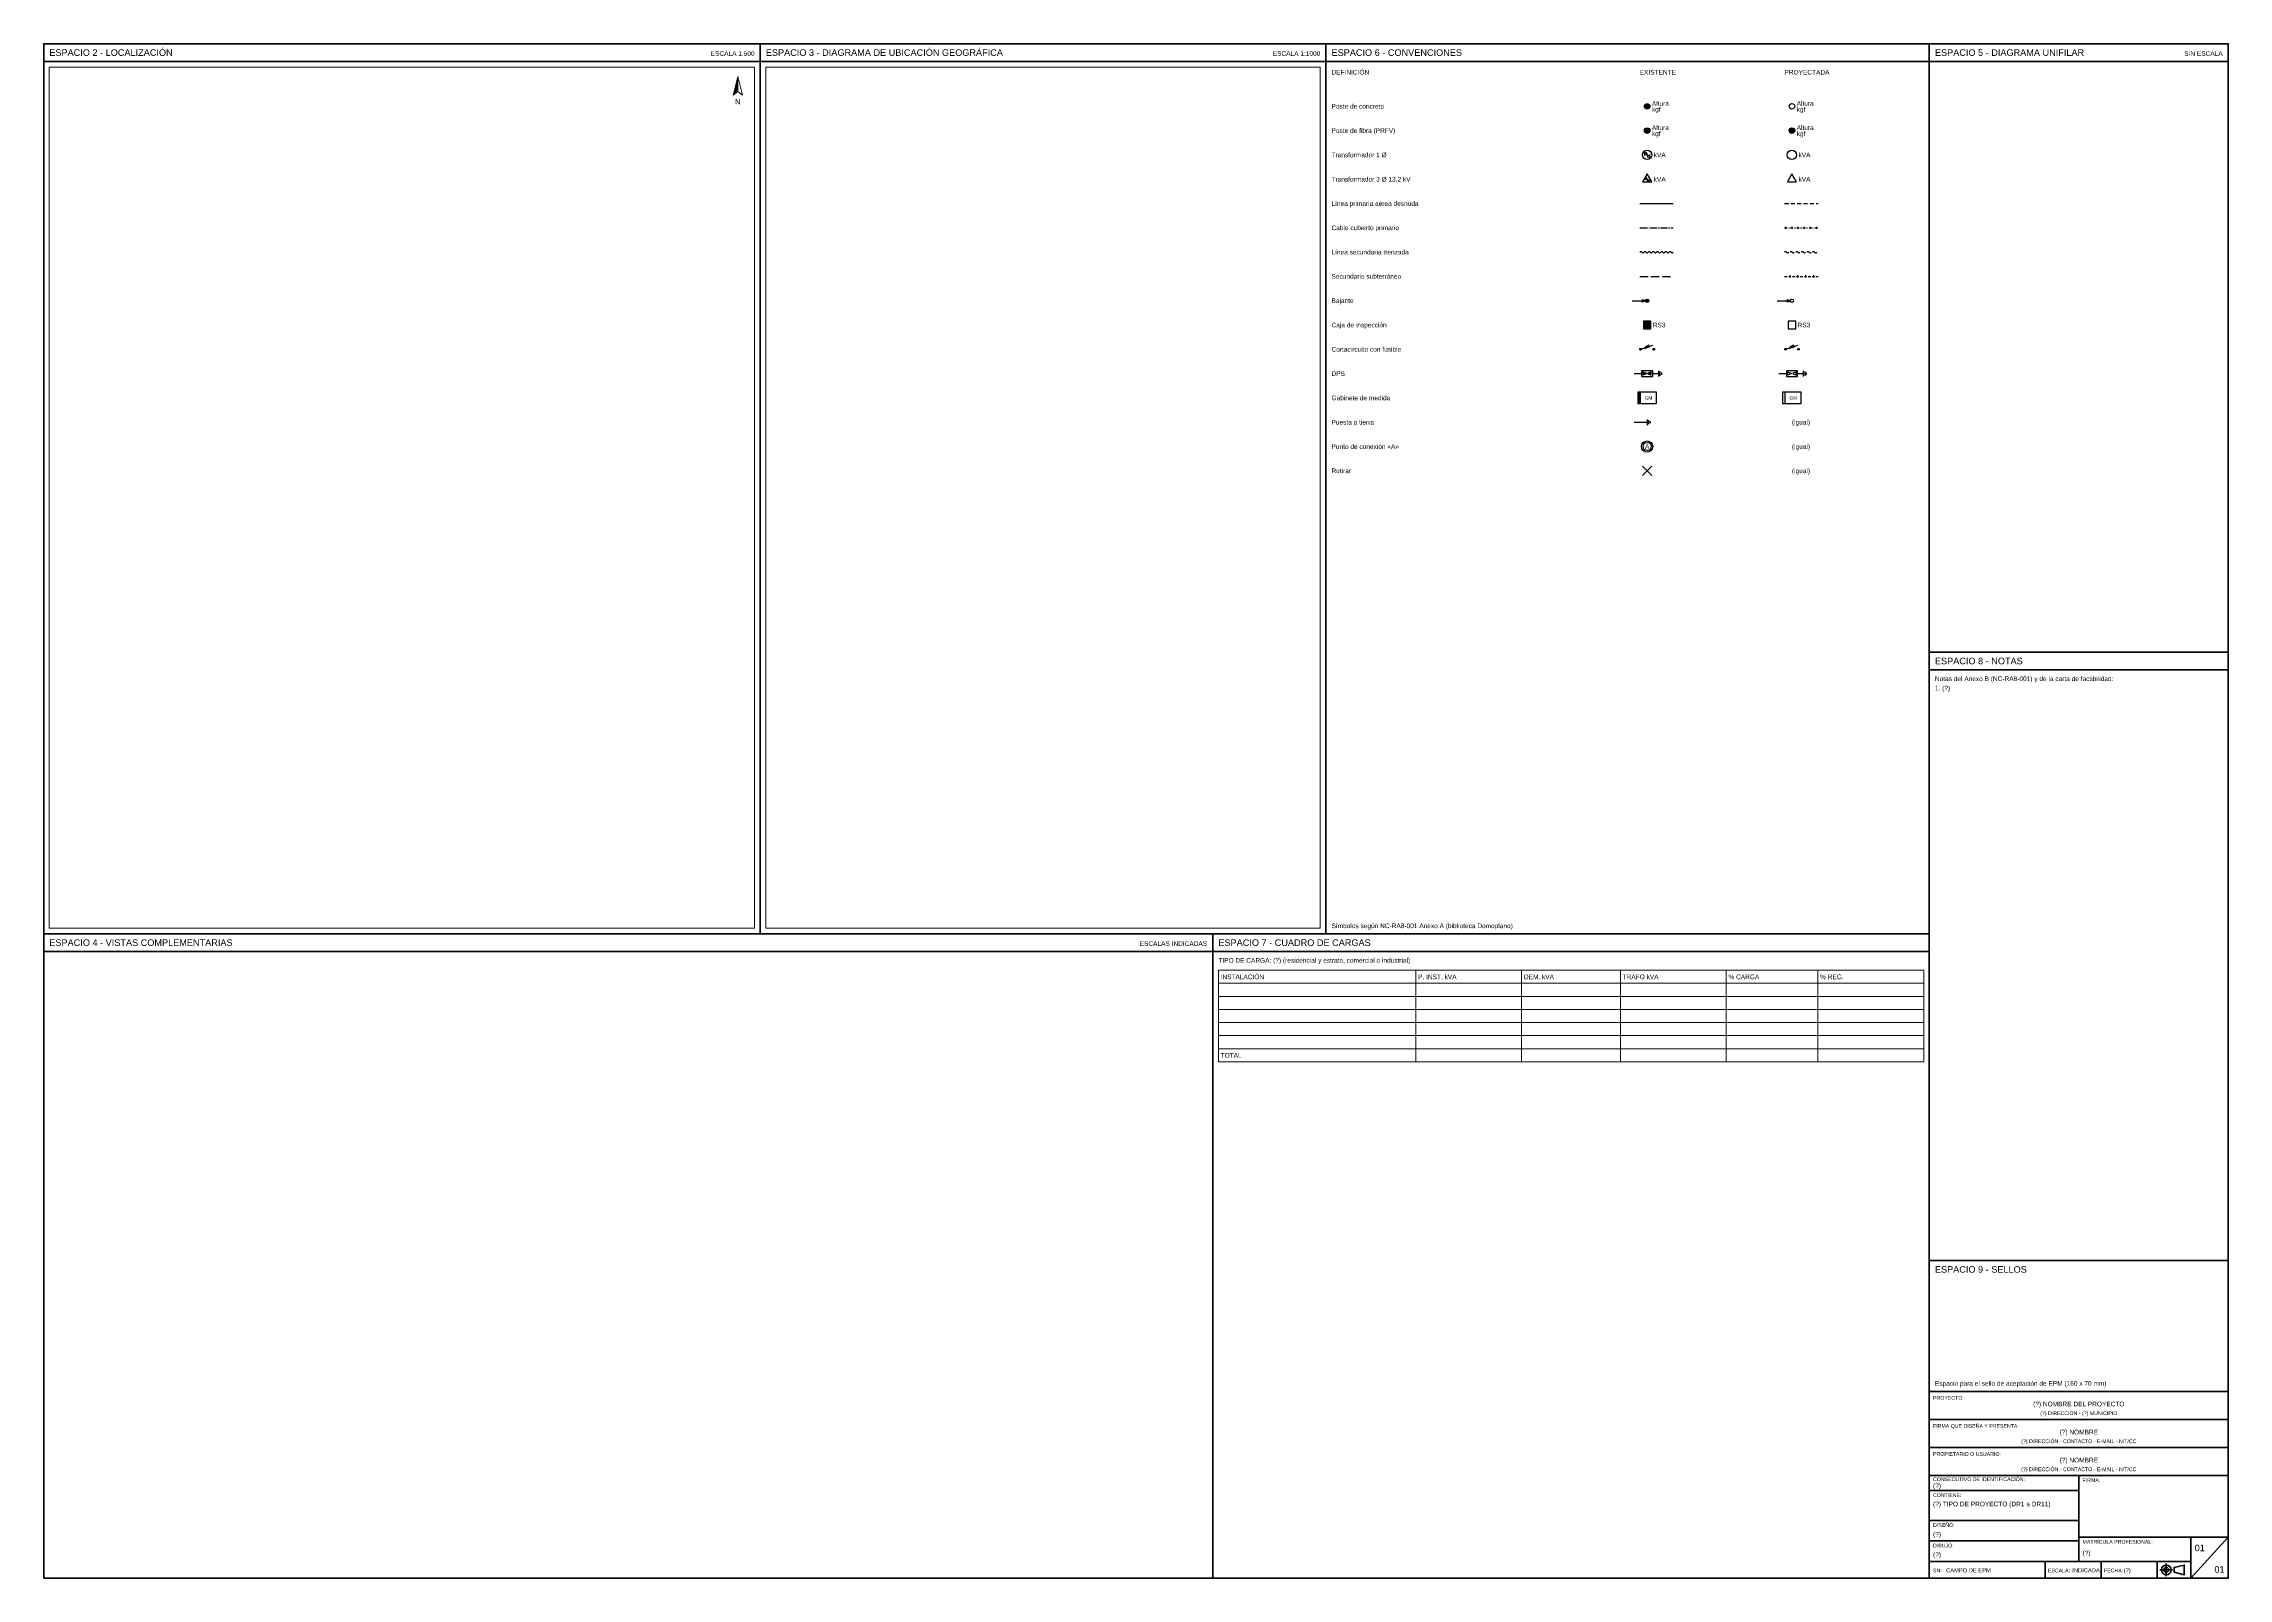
# Paper-space layout 'PLANO 01 DE 01' of a CAD drawing. Header units: millimetres. Extents: x 10 to 1179, y 10 to 831.
import ezdxf
from ezdxf.enums import TextEntityAlignment as Align

# ---------------------------------------------------------------- set-up
doc = ezdxf.new("R2010")
doc.units = ezdxf.units.MM
for name, color, linetype, lineweight in [('EPM-CONVENCIONES', 7, 'Continuous', 25), ('EPM-ESPACIOS', 7, 'Continuous', 35), ('EPM-MARCO', 7, 'Continuous', 50), ('EPM-ROTULO', 7, 'Continuous', 35), ('EPM-TABLAS', 7, 'Continuous', 18), ('EPM-TEXTO', 7, 'Continuous', 18)]:
    doc.layers.add(name, color=color, linetype=linetype, lineweight=lineweight)
doc.layers.add('VIEWPORTS', color=8, linetype='Continuous', plot=False)
doc.styles.get("Standard").update_dxf_attribs({"font": 'LiberationSans-Regular.ttf'})

# ---------------------------------------------------------------- blocks, each defined once
blk = doc.blocks.new('EPM_NORTE')
blk.add_hatch(color=0).paths.add_polyline_path([(0, 8), (-2.5, -2), (0, 0)])
at = {"color": 0}
for points in [[(0, 8), (-2.5, -2), (0, 0)], [(0, 8), (2.5, -2), (0, 0)]]:
    blk.add_lwpolyline(points, close=True, dxfattribs=at)
blk.add_text('N', height=3, dxfattribs=at).set_placement((0, -5.5), align=Align.MIDDLE_CENTER)
blk = doc.blocks.new('EPM_POSTE_CONCRETO_EX')
blk.add_hatch(color=0).paths.add_polyline_path([(-1.5, 0, 1), (1.5, 0, 1)])
at = {"color": 0}
blk.add_circle((0, 0), 1.5, dxfattribs=at)
for tag, p in [('ALTURA', (2.5, 0.3)), ('CARGA', (2.5, -2.9))]:
    blk.add_attdef(tag, p, '', height=2.5, dxfattribs=at)
blk = doc.blocks.new('EPM_POSTE_CONCRETO_PR')
at = {"color": 0}
blk.add_circle((0, 0), 1.5, dxfattribs=at)
for tag, p in [('ALTURA', (2.5, 0.3)), ('CARGA', (2.5, -2.9))]:
    blk.add_attdef(tag, p, '', height=2.5, dxfattribs=at)
blk = doc.blocks.new('EPM_POSTE_FIBRA_EX')
blk.add_hatch(color=0).paths.add_polyline_path([(-0.75, 0, 1), (0.75, 0, 1)])
at = {"color": 0}
for p, q in [((-1.4, -0.4), (-0.725, 0.275)), ((-0.275, 0.725), (0.4, 1.4)), ((-0.225, -1.425), (1.425, 0.225)), ((0.3, 0.75), (0.75, 1.2)), ((0.65, 0.55), (1.1, 1)), ((0.775, 0.125), (1.3, 0.65)), ((-1.2, -0.75), (-0.75, -0.3)), ((-1, -1.1), (-0.55, -0.65)), ((-0.65, -1.3), (-0.125, -0.775))]:
    blk.add_line(p, q, dxfattribs=at)
for radius in [1.5, 0.75]:
    blk.add_circle((0, 0), radius, dxfattribs=at)
for tag, p in [('ALTURA', (2.5, 0.3)), ('CARGA', (2.5, -2.9))]:
    blk.add_attdef(tag, p, '', height=2.5, dxfattribs=at)
blk = doc.blocks.new('EPM_POSTE_FIBRA_PR')
at = {"color": 0}
for p, q in [((-1.4, -0.4), (-0.725, 0.275)), ((-0.275, 0.725), (0.4, 1.4)), ((-0.225, -1.425), (1.425, 0.225)), ((0.3, 0.75), (0.75, 1.2)), ((0.65, 0.55), (1.1, 1)), ((0.775, 0.125), (1.3, 0.65)), ((-1.2, -0.75), (-0.75, -0.3)), ((-1, -1.1), (-0.55, -0.65)), ((-0.65, -1.3), (-0.125, -0.775))]:
    blk.add_line(p, q, dxfattribs=at)
for radius in [1.5, 0.75, 0.33]:
    blk.add_circle((0, 0), radius, dxfattribs=at)
for tag, p in [('ALTURA', (2.5, 0.3)), ('CARGA', (2.5, -2.9))]:
    blk.add_attdef(tag, p, '', height=2.5, dxfattribs=at)
blk = doc.blocks.new('EPM_TRAFO_1F_EX')
at = {"color": 0}
blk.add_circle((0, 0), 2.5, dxfattribs=at)
for centre, start, end in [((-0.8, 0.45), 0, 180), ((-0.8, -0.45), 0, 180), ((0.8, 0.45), 180, 360), ((0.8, -0.45), 180, 360)]:
    blk.add_arc(centre, 0.8, start, end, dxfattribs=at)
blk.add_attdef('KVA', (3.5, -1.25), '', height=2.5, dxfattribs=at)
blk = doc.blocks.new('EPM_TRAFO_1F_PR')
at = {"color": 0}
blk.add_circle((0, 0), 2.5, dxfattribs=at)
blk.add_attdef('KVA', (3.5, -1.25), '', height=2.5, dxfattribs=at)
blk = doc.blocks.new('EPM_TRAFO_3F_EX')
at = {"color": 0}
blk.add_lwpolyline([(0, 2.8), (-2.4248, -1.4), (2.4248, -1.4)], close=True, dxfattribs=at)
for centre, start, end in [((-0.6, 0.05), 0, 180), ((-0.6, -0.55), 0, 180), ((0.6, 0.05), 180, 360), ((0.6, -0.55), 180, 360)]:
    blk.add_arc(centre, 0.6, start, end, dxfattribs=at)
blk.add_attdef('KVA', (3.5, -1.25), '', height=2.5, dxfattribs=at)
blk = doc.blocks.new('EPM_TRAFO_3F_PR')
at = {"color": 0}
blk.add_lwpolyline([(0, 2.8), (-2.4248, -1.4), (2.4248, -1.4)], close=True, dxfattribs=at)
blk.add_attdef('KVA', (3.5, -1.25), '', height=2.5, dxfattribs=at)
blk = doc.blocks.new('EPM_RED_MT_DESNUDA_EX')
at = {"color": 0}
blk.add_lwpolyline([(0, 0), (24, 0)], dxfattribs=at)
blk = doc.blocks.new('EPM_RED_MT_DESNUDA_PR')
at = {"color": 0}
for p, q in [((0, 0), (3, 0)), ((4.5, 0), (7.5, 0)), ((9, 0), (12, 0)), ((13.5, 0), (16.5, 0)), ((18, 0), (21, 0)), ((22.5, 0), (24, 0))]:
    blk.add_line(p, q, dxfattribs=at)
blk = doc.blocks.new('EPM_RED_MT_CUBIERTO_EX')
at = {"color": 0}
for p, q in [((0, 0), (5, 0)), ((5.68, 0), (5.92, 0)), ((6.48, 0), (6.72, 0)), ((7.4, 0), (12.4, 0)), ((13.08, 0), (13.32, 0)), ((13.88, 0), (14.12, 0)), ((14.8, 0), (19.8, 0)), ((20.48, 0), (20.72, 0)), ((21.28, 0), (21.52, 0)), ((22.2, 0), (24, 0))]:
    blk.add_line(p, q, dxfattribs=at)
blk = doc.blocks.new('EPM_RED_MT_CUBIERTO_PR')
at = {"color": 0}
for p, q in [((0, 0), (1.6, 0)), ((0.8, 0.8), (0.8, -0.8)), ((2.48, 0), (2.72, 0)), ((3.28, 0), (3.52, 0)), ((4.4, 0), (6, 0)), ((5.2, 0.8), (5.2, -0.8)), ((6.88, 0), (7.12, 0)), ((7.68, 0), (7.92, 0)), ((8.8, 0), (10.4, 0)), ((9.6, 0.8), (9.6, -0.8)), ((11.28, 0), (11.52, 0)), ((12.08, 0), (12.32, 0)), ((13.2, 0), (14.8, 0)), ((14, 0.8), (14, -0.8)), ((15.68, 0), (15.92, 0)), ((16.48, 0), (16.72, 0)), ((17.6, 0), (19.2, 0)), ((18.4, 0.8), (18.4, -0.8)), ((20.08, 0), (20.32, 0)), ((20.88, 0), (21.12, 0)), ((22, 0), (23.6, 0)), ((22.8, 0.8), (22.8, -0.8))]:
    blk.add_line(p, q, dxfattribs=at)
blk = doc.blocks.new('EPM_RED_BT_TRENZADA_EX')
at = {"color": 0}
for points in [[(0, 0), (0.25, 0.275), (0.5, 0.476314), (0.75, 0.55), (1, 0.476314), (1.25, 0.275), (1.5, 0), (1.75, -0.275), (2, -0.476314), (2.25, -0.55), (2.5, -0.476314), (2.75, -0.275), (3, 0)], [(3, 0), (3.25, 0.275), (3.5, 0.476314), (3.75, 0.55), (4, 0.476314), (4.25, 0.275), (4.5, 0), (4.75, -0.275), (5, -0.476314), (5.25, -0.55), (5.5, -0.476314), (5.75, -0.275), (6, 0)], [(6, 0), (6.25, 0.275), (6.5, 0.476314), (6.75, 0.55), (7, 0.476314), (7.25, 0.275), (7.5, 0), (7.75, -0.275), (8, -0.476314), (8.25, -0.55), (8.5, -0.476314), (8.75, -0.275), (9, 0)], [(9, 0), (9.25, 0.275), (9.5, 0.476314), (9.75, 0.55), (10, 0.476314), (10.25, 0.275), (10.5, 0), (10.75, -0.275), (11, -0.476314), (11.25, -0.55), (11.5, -0.476314), (11.75, -0.275), (12, 0)], [(12, 0), (12.25, 0.275), (12.5, 0.476314), (12.75, 0.55), (13, 0.476314), (13.25, 0.275), (13.5, 0), (13.75, -0.275), (14, -0.476314), (14.25, -0.55), (14.5, -0.476314), (14.75, -0.275), (15, 0)], [(15, 0), (15.25, 0.275), (15.5, 0.476314), (15.75, 0.55), (16, 0.476314), (16.25, 0.275), (16.5, 0), (16.75, -0.275), (17, -0.476314), (17.25, -0.55), (17.5, -0.476314), (17.75, -0.275), (18, 0)], [(18, 0), (18.25, 0.275), (18.5, 0.476314), (18.75, 0.55), (19, 0.476314), (19.25, 0.275), (19.5, 0), (19.75, -0.275), (20, -0.476314), (20.25, -0.55), (20.5, -0.476314), (20.75, -0.275), (21, 0)], [(21, 0), (21.25, 0.275), (21.5, 0.476314), (21.75, 0.55), (22, 0.476314), (22.25, 0.275), (22.5, 0), (22.75, -0.275), (23, -0.476314), (23.25, -0.55), (23.5, -0.476314), (23.75, -0.275), (24, 0)]]:
    blk.add_lwpolyline(points, dxfattribs=at)
blk = doc.blocks.new('EPM_RED_BT_TRENZADA_PR')
at = {"color": 0}
for points in [[(0, 0), (0.25, 0.275), (0.5, 0.476314), (0.75, 0.55), (1, 0.476314), (1.25, 0.275), (1.5, 0), (1.75, -0.275), (2, -0.476314), (2.25, -0.55), (2.5, -0.476314), (2.75, -0.275), (3, 0)], [(4, 0), (4.25, 0.275), (4.5, 0.476314), (4.75, 0.55), (5, 0.476314), (5.25, 0.275), (5.5, 0), (5.75, -0.275), (6, -0.476314), (6.25, -0.55), (6.5, -0.476314), (6.75, -0.275), (7, 0)], [(8, 0), (8.25, 0.275), (8.5, 0.476314), (8.75, 0.55), (9, 0.476314), (9.25, 0.275), (9.5, 0), (9.75, -0.275), (10, -0.476314), (10.25, -0.55), (10.5, -0.476314), (10.75, -0.275), (11, 0)], [(12, 0), (12.25, 0.275), (12.5, 0.476314), (12.75, 0.55), (13, 0.476314), (13.25, 0.275), (13.5, 0), (13.75, -0.275), (14, -0.476314), (14.25, -0.55), (14.5, -0.476314), (14.75, -0.275), (15, 0)], [(16, 0), (16.25, 0.275), (16.5, 0.476314), (16.75, 0.55), (17, 0.476314), (17.25, 0.275), (17.5, 0), (17.75, -0.275), (18, -0.476314), (18.25, -0.55), (18.5, -0.476314), (18.75, -0.275), (19, 0)], [(20, 0), (20.25, 0.275), (20.5, 0.476314), (20.75, 0.55), (21, 0.476314), (21.25, 0.275), (21.5, 0), (21.75, -0.275), (22, -0.476314), (22.25, -0.55), (22.5, -0.476314), (22.75, -0.275), (23, 0)]]:
    blk.add_lwpolyline(points, dxfattribs=at)
blk = doc.blocks.new('EPM_RED_BT_SUBTERRANEO_EX')
at = {"color": 0}
for p, q in [((0, 0), (6, 0)), ((8, 0), (14, 0)), ((16, 0), (22, 0))]:
    blk.add_line(p, q, dxfattribs=at)
blk = doc.blocks.new('EPM_RED_BT_SUBTERRANEO_PR')
at = {"color": 0}
for p, q in [((0, 0), (2, 0)), ((3, 0), (4.6, 0)), ((3.8, 0.8), (3.8, -0.8)), ((5.6, 0), (7.6, 0)), ((8.6, 0), (10.2, 0)), ((9.4, 0.8), (9.4, -0.8)), ((11.2, 0), (13.2, 0)), ((14.2, 0), (15.8, 0)), ((15, 0.8), (15, -0.8)), ((16.8, 0), (18.8, 0)), ((19.8, 0), (21.4, 0)), ((20.6, 0.8), (20.6, -0.8)), ((22.4, 0), (24, 0))]:
    blk.add_line(p, q, dxfattribs=at)
blk = doc.blocks.new('EPM_BAJANTE_EX')
for points in [[(-2.4, 0.7), (-0.9, 0), (-2.4, -0.7)], [(-0.9, 0, 1), (0.9, 0, 1)]]:
    blk.add_hatch(color=0).paths.add_polyline_path(points)
at = {"color": 0}
blk.add_line((-8, 0), (-2.4, 0), dxfattribs=at)
blk.add_lwpolyline([(-2.4, 0.7), (-0.9, 0), (-2.4, -0.7)], close=True, dxfattribs=at)
blk.add_circle((0, 0), 0.9, dxfattribs=at)
blk = doc.blocks.new('EPM_BAJANTE_PR')
at = {"color": 0}
blk.add_line((-8, 0), (-2.4, 0), dxfattribs=at)
blk.add_lwpolyline([(-2.4, 0.7), (-0.9, 0), (-2.4, -0.7)], close=True, dxfattribs=at)
blk.add_circle((0, 0), 0.9, dxfattribs=at)
blk = doc.blocks.new('EPM_CAJA_DISTRIBUCION_EX')
blk.add_hatch(color=0).paths.add_polyline_path([(-2, -2), (2, -2), (2, 2), (-2, 2)])
at = {"color": 0}
blk.add_lwpolyline([(-2, -2), (2, -2), (2, 2), (-2, 2)], close=True, dxfattribs=at)
blk.add_attdef('TIPO', (3, -1.25), '', height=2.5, dxfattribs=at)
blk = doc.blocks.new('EPM_CAJA_DISTRIBUCION_PR')
at = {"color": 0}
blk.add_lwpolyline([(-2, -2), (2, -2), (2, 2), (-2, 2)], close=True, dxfattribs=at)
blk.add_attdef('TIPO', (3, -1.25), '', height=2.5, dxfattribs=at)
blk = doc.blocks.new('EPM_CORTACIRCUITO_EX')
for points in [[(-4, 0, 1), (-3, 0, 1)], [(3, 0, 1), (4, 0, 1)]]:
    blk.add_hatch(color=0).paths.add_polyline_path(points)
at = {"color": 0}
for p, q in [((-3, 0.2), (3.1, 2.2)), ((-0.9, 0.2), (0.9, 2.2))]:
    blk.add_line(p, q, dxfattribs=at)
blk.add_lwpolyline([(-1.2, 0.6), (1.2, 1.4), (0.9, 2.2), (-0.9, 1.4)], close=True, dxfattribs=at)
for centre in [(-3.5, 0), (3.5, 0)]:
    blk.add_circle(centre, 0.5, dxfattribs=at)
blk = doc.blocks.new('EPM_CORTACIRCUITO_PR')
at = {"color": 0}
blk.add_line((-3, 0.2), (3.1, 2.2), dxfattribs=at)
blk.add_lwpolyline([(-1.2, 0.6), (1.2, 1.4), (0.9, 2.2), (-0.9, 1.4)], close=True, dxfattribs=at)
for centre in [(-3.5, 0), (3.5, 0)]:
    blk.add_circle(centre, 0.5, dxfattribs=at)
blk = doc.blocks.new('EPM_DPS_EX')
for points in [[(-2.2, 0.9), (-0.25, 0), (-2.2, -0.9)], [(2.2, 0.9), (0.25, 0), (2.2, -0.9)]]:
    blk.add_hatch(color=0).paths.add_polyline_path(points)
at = {"color": 0}
for p, q in [((-7, 0), (-3, 0)), ((3, 0), (6, 0)), ((6, 1.5), (6, -1.5)), ((6.8, 1.1), (6.8, -1.1)), ((7.6, 0.6), (7.6, -0.6))]:
    blk.add_line(p, q, dxfattribs=at)
for points in [[(-3, -1.5), (3, -1.5), (3, 1.5), (-3, 1.5)], [(-2.2, 0.9), (-0.25, 0), (-2.2, -0.9)], [(2.2, 0.9), (0.25, 0), (2.2, -0.9)]]:
    blk.add_lwpolyline(points, close=True, dxfattribs=at)
blk = doc.blocks.new('EPM_DPS_PR')
at = {"color": 0}
for p, q in [((-7, 0), (-3, 0)), ((3, 0), (6, 0)), ((6, 1.5), (6, -1.5)), ((6.8, 1.1), (6.8, -1.1)), ((7.6, 0.6), (7.6, -0.6))]:
    blk.add_line(p, q, dxfattribs=at)
for points in [[(-3, -1.5), (3, -1.5), (3, 1.5), (-3, 1.5)], [(-2.2, 0.9), (-0.25, 0), (-2.2, -0.9)], [(2.2, 0.9), (0.25, 0), (2.2, -0.9)]]:
    blk.add_lwpolyline(points, close=True, dxfattribs=at)
blk = doc.blocks.new('EPM_GABINETE_MEDIDA_EX')
blk.add_hatch(color=0).paths.add_polyline_path([(-5, -3), (-3.6, -3), (-3.6, 3), (-5, 3)])
at = {"color": 0}
for points in [[(-5, -3), (5, -3), (5, 3), (-5, 3)], [(-5, -3), (-3.6, -3), (-3.6, 3), (-5, 3)]]:
    blk.add_lwpolyline(points, close=True, dxfattribs=at)
blk.add_text('GM', height=1.8, dxfattribs=at).set_placement((0.7, 0), align=Align.MIDDLE_CENTER)
blk = doc.blocks.new('EPM_GABINETE_MEDIDA_PR')
at = {"color": 0}
blk.add_line((-3.6, -3), (-3.6, 3), dxfattribs=at)
blk.add_lwpolyline([(-5, -3), (5, -3), (5, 3), (-5, 3)], close=True, dxfattribs=at)
blk.add_text('GM', height=1.8, dxfattribs=at).set_placement((0.7, 0), align=Align.MIDDLE_CENTER)
blk = doc.blocks.new('EPM_PUESTA_TIERRA')
at = {"color": 0}
for p, q in [((-7, 0), (0, 0)), ((0, 1.5), (0, -1.5)), ((0.8, 1.1), (0.8, -1.1)), ((1.6, 0.6), (1.6, -0.6))]:
    blk.add_line(p, q, dxfattribs=at)
blk = doc.blocks.new('EPM_PUNTO_A')
at = {"color": 0}
for radius in [3, 2.2]:
    blk.add_circle((0, 0), radius, dxfattribs=at)
blk.add_text('A', height=2.5, dxfattribs=at).set_placement((0, 0), align=Align.MIDDLE_CENTER)
blk = doc.blocks.new('EPM_RETIRAR')
at = {"color": 0}
for p, q in [((-2.5, -2.5), (2.5, 2.5)), ((-2.5, 2.5), (2.5, -2.5))]:
    blk.add_line(p, q, dxfattribs=at)

psp = doc.layouts.new('PLANO 01 DE 01')

# ---------------------------------------------------------------- linework, layer by layer
at = {"layer": 'EPM-ESPACIOS'}
for p, q in [((10, 821.5), (393.42, 821.5)), ((393.42, 821.5), (696.12, 821.5)), ((696.12, 821.5), (1019, 821.5)), ((1019, 821.5), (1179, 821.5)), ((1019, 496), (1179, 496)), ((10, 345.32), (635.58, 345.32)), ((635.58, 345.32), (1019, 345.32))]:
    psp.add_line(p, q, dxfattribs=at)
for points in [[(10, 354.82), (393.42, 354.82), (393.42, 831), (10, 831)], [(393.42, 354.82), (696.12, 354.82), (696.12, 831), (393.42, 831)], [(696.12, 354.82), (1019, 354.82), (1019, 831), (696.12, 831)], [(1019, 505.5), (1179, 505.5), (1179, 831), (1019, 831)], [(1019, 180), (1179, 180), (1179, 505.5), (1019, 505.5)], [(10, 10), (635.58, 10), (635.58, 354.82), (10, 354.82)], [(635.58, 10), (1019, 10), (1019, 354.82), (635.58, 354.82)], [(1019, 110), (1179, 110), (1179, 180), (1019, 180)]]:
    psp.add_lwpolyline(points, close=True, dxfattribs=at)
at = {"layer": 'EPM-MARCO'}
psp.add_lwpolyline([(10, 10), (1179, 10), (1179, 831), (10, 831)], close=True, dxfattribs=at)
at = {"layer": 'EPM-ROTULO'}
for p, q in [((1159, 10), (1179, 32)), ((1142.4, 14.5), (1149.2, 14.5)), ((1145.8, 11.1), (1145.8, 17.9))]:
    psp.add_line(p, q, dxfattribs=at)
for points in [[(1019, 10), (1179, 10), (1179, 110), (1019, 110)], [(1019, 95), (1179, 95), (1179, 110), (1019, 110)], [(1019, 80), (1179, 80), (1179, 95), (1019, 95)], [(1019, 65), (1179, 65), (1179, 80), (1019, 80)], [(1019, 57), (1099, 57), (1099, 65), (1019, 65)], [(1099, 32), (1179, 32), (1179, 65), (1099, 65)], [(1019, 41), (1099, 41), (1099, 57), (1019, 57)], [(1019, 30), (1099, 30), (1099, 41), (1019, 41)], [(1019, 19), (1099, 19), (1099, 30), (1019, 30)], [(1099, 19), (1159, 19), (1159, 32), (1099, 32)], [(1159, 10), (1179, 10), (1179, 32), (1159, 32)], [(1019, 10), (1081, 10), (1081, 19), (1019, 19)], [(1081, 10), (1111, 10), (1111, 19), (1081, 19)], [(1111, 10), (1141, 10), (1141, 19), (1111, 19)], [(1141, 10), (1159, 10), (1159, 19), (1141, 19)], [(1150, 13.2), (1155.4, 11.9), (1155.4, 17.1), (1150, 15.8)]]:
    psp.add_lwpolyline(points, close=True, dxfattribs=at)
for radius in [2.6, 1.3]:
    psp.add_circle((1145.8, 14.5), radius, dxfattribs=at)
at = {"layer": 'EPM-TABLAS'}
for p, q in [((638.58, 328.32), (1016, 328.32)), ((744.2576, 335.32), (744.2576, 286.32)), ((800.8706, 335.32), (800.8706, 286.32)), ((853.7094, 335.32), (853.7094, 286.32)), ((910.3224, 335.32), (910.3224, 286.32)), ((959.387, 335.32), (959.387, 286.32)), ((638.58, 321.32), (1016, 321.32)), ((638.58, 314.32), (1016, 314.32)), ((638.58, 307.32), (1016, 307.32)), ((638.58, 300.32), (1016, 300.32)), ((638.58, 293.32), (1016, 293.32))]:
    psp.add_line(p, q, dxfattribs=at)
psp.add_lwpolyline([(638.58, 286.32), (1016, 286.32), (1016, 335.32), (638.58, 335.32)], close=True, dxfattribs=at)

# ---------------------------------------------------------------- block references
at = {"layer": 'EPM-CONVENCIONES'}
for name, p, values in [('EPM_POSTE_CONCRETO_EX', (868.0176, 797.5), {'ALTURA': 'Altura', 'CARGA': 'kgf'}), ('EPM_POSTE_CONCRETO_PR', (945.5088, 797.5), {'ALTURA': 'Altura', 'CARGA': 'kgf'}), ('EPM_POSTE_FIBRA_EX', (868.0176, 784.5), {'ALTURA': 'Altura', 'CARGA': 'kgf'}), ('EPM_POSTE_FIBRA_PR', (945.5088, 784.5), {'ALTURA': 'Altura', 'CARGA': 'kgf'}), ('EPM_TRAFO_1F_EX', (868.0176, 771.5), {'KVA': 'kVA'}), ('EPM_TRAFO_1F_PR', (945.5088, 771.5), {'KVA': 'kVA'}), ('EPM_TRAFO_3F_EX', (868.0176, 758.5), {'KVA': 'kVA'}), ('EPM_TRAFO_3F_PR', (945.5088, 758.5), {'KVA': 'kVA'}), ('EPM_CAJA_DISTRIBUCION_EX', (868.0176, 680.5), {'TIPO': 'RS3'}), ('EPM_CAJA_DISTRIBUCION_PR', (945.5088, 680.5), {'TIPO': 'RS3'})]:
    psp.add_blockref(name, p, dxfattribs=at).add_auto_attribs(values)
at = {"layer": 'EPM-CONVENCIONES', "xscale": 0.75, "yscale": 0.75}
for name, p in [('EPM_RED_MT_DESNUDA_EX', (864.0176, 745.5)), ('EPM_RED_MT_DESNUDA_PR', (941.5088, 745.5)), ('EPM_RED_MT_CUBIERTO_EX', (864.0176, 732.5)), ('EPM_RED_MT_CUBIERTO_PR', (941.5088, 732.5)), ('EPM_RED_BT_TRENZADA_EX', (864.0176, 719.5)), ('EPM_RED_BT_TRENZADA_PR', (941.5088, 719.5)), ('EPM_RED_BT_SUBTERRANEO_EX', (864.0176, 706.5)), ('EPM_RED_BT_SUBTERRANEO_PR', (941.5088, 706.5))]:
    psp.add_blockref(name, p, dxfattribs=at)
at = {"layer": 'EPM-CONVENCIONES'}
for name, p in [('EPM_BAJANTE_EX', (868.0176, 693.5)), ('EPM_BAJANTE_PR', (945.5088, 693.5)), ('EPM_CORTACIRCUITO_EX', (868.0176, 667.5)), ('EPM_CORTACIRCUITO_PR', (945.5088, 667.5)), ('EPM_DPS_EX', (868.0176, 654.5)), ('EPM_DPS_PR', (945.5088, 654.5)), ('EPM_GABINETE_MEDIDA_EX', (868.0176, 641.5)), ('EPM_GABINETE_MEDIDA_PR', (945.5088, 641.5)), ('EPM_PUESTA_TIERRA', (868.0176, 628.5)), ('EPM_PUNTO_A', (868.0176, 615.5)), ('EPM_RETIRAR', (868.0176, 602.5))]:
    psp.add_blockref(name, p, dxfattribs=at)
at = {"layer": 'EPM-TEXTO'}
psp.add_blockref('EPM_NORTE', (381.42, 805.5), dxfattribs=at)

# ---------------------------------------------------------------- texts
at = {"layer": 'EPM-CONVENCIONES'}
for s, p in [('DEFINICIÓN', (699.12, 814.5)), ('EXISTENTE', (864.0176, 814.5)), ('PROYECTADA', (941.5088, 814.5)), ('Poste de concreto', (699.12, 796.25)), ('Poste de fibra (PRFV)', (699.12, 783.25)), ('Transformador 1 Ø', (699.12, 770.25)), ('Transformador 3 Ø 13,2 kV', (699.12, 757.25)), ('Línea primaria aérea desnuda', (699.12, 744.25)), ('Cable cubierto primario', (699.12, 731.25)), ('Línea secundaria trenzada', (699.12, 718.25)), ('Secundario subterráneo', (699.12, 705.25)), ('Bajante', (699.12, 692.25)), ('Caja de inspección', (699.12, 679.25)), ('Cortacircuito con fusible', (699.12, 666.25)), ('DPS', (699.12, 653.25)), ('Gabinete de medida', (699.12, 640.25)), ('Puesta a tierra', (699.12, 627.25)), ('(igual)', (945.5088, 627.25)), ('Punto de conexión «A»', (699.12, 614.25)), ('(igual)', (945.5088, 614.25)), ('Retirar', (699.12, 601.25)), ('(igual)', (945.5088, 601.25)), ('Símbolos según NC-RA8-001 Anexo A (biblioteca Domoplano)', (699.12, 357.82))]:
    psp.add_text(s, height=2.5, dxfattribs=at).set_placement(p)
at = {"layer": 'EPM-ROTULO'}
for s, height, p in [('PROYECTO:', 2, (1021, 105.5)), ('FIRMA QUE DISEÑA Y PRESENTA:', 2, (1021, 90.5)), ('PROPIETARIO O USUARIO:', 2, (1021, 75.5)), ('CONSECUTIVO DE IDENTIFICACIÓN:', 2, (1021, 62)), ('(?)', 2.5, (1021, 58.3)), ('FIRMA:', 2, (1101, 61.5)), ('CONTIENE:', 2, (1021, 53.5)), ('(?) TIPO DE PROYECTO (DR1 a DR11)', 2.5, (1021, 48.5)), ('DISEÑÓ:', 2, (1021, 37.5)), ('(?)', 2.5, (1021, 32.3)), ('(?)', 2.5, (1021, 21.3)), ('DIBUJÓ:', 2, (1021, 26.5)), ('(?)', 2.5, (1101, 22.3)), ('MATRÍCULA PROFESIONAL:', 2, (1101, 28.5)), ('01', 3.5, (1161, 24.5)), ('SN:', 2, (1021, 13.2)), ('CAMPO DE EPM', 2.2, (1028, 13.2)), ('ESCALA:', 2, (1082.5, 13.2)), ('INDICADA', 2.2, (1095.5, 13.2)), ('FECHA:', 2, (1112.5, 13.2)), ('(?)', 2.2, (1123, 13.2))]:
    psp.add_text(s, height=height, dxfattribs=at).set_placement(p)
for s, height, p in [('(?) NOMBRE DEL PROYECTO', 2.5, (1099, 102)), ('(?) DIRECCIÓN - (?) MUNICIPIO', 2, (1099, 97.3)), ('(?) DIRECCIÓN - CONTACTO - E-MAIL - NIT/CC', 2, (1099, 82.3)), ('(?) NOMBRE', 2.5, (1099, 87)), ('(?) NOMBRE', 2.5, (1099, 72)), ('(?) DIRECCIÓN - CONTACTO - E-MAIL - NIT/CC', 2, (1099, 67.3))]:
    psp.add_text(s, height=height, dxfattribs=at).set_placement(p, align=Align.CENTER)
psp.add_text('01', height=3.5, dxfattribs=at).set_placement((1177, 13), align=Align.RIGHT)
at = {"layer": 'EPM-TABLAS'}
for s, p in [('TIPO DE CARGA: (?) (residencial y estrato, comercial o industrial)', (638.58, 339.32)), ('INSTALACIÓN', (639.78, 330.52)), ('P. INST. kVA', (745.4576, 330.52)), ('DEM. kVA', (802.0706, 330.52)), ('TRAFO kVA', (854.9094, 330.52)), ('% CARGA', (911.5224, 330.52)), ('% REG.', (960.587, 330.52)), ('TOTAL', (639.78, 288.52))]:
    psp.add_text(s, height=2.5, dxfattribs=at).set_placement(p)
at = {"layer": 'EPM-TEXTO'}
for s, height, p in [('ESPACIO 2 - LOCALIZACIÓN', 3.5, (13, 824.5)), ('ESPACIO 3 - DIAGRAMA DE UBICACIÓN GEOGRÁFICA', 3.5, (396.42, 824.5)), ('ESPACIO 6 - CONVENCIONES', 3.5, (699.12, 824.5)), ('ESPACIO 5 - DIAGRAMA UNIFILAR', 3.5, (1022, 824.5)), ('Notas del Anexo B (NC-RA8-001) y de la carta de factibilidad:', 2.5, (1022, 490)), ('ESPACIO 8 - NOTAS', 3.5, (1022, 499)), ('1. (?)', 2.5, (1022, 485)), ('ESPACIO 4 - VISTAS COMPLEMENTARIAS', 3.5, (13, 348.32)), ('ESPACIO 7 - CUADRO DE CARGAS', 3.5, (638.58, 348.32)), ('ESPACIO 9 - SELLOS', 3.5, (1022, 173.5)), ('Espacio para el sello de aceptación de EPM (160 x 70 mm)', 2.5, (1022, 113))]:
    psp.add_text(s, height=height, dxfattribs=at).set_placement(p)
for s, p in [('ESCALA 1:500', (390.42, 824.5)), ('ESCALA 1:1000', (693.12, 824.5)), ('SIN ESCALA', (1176, 824.5)), ('ESCALAS INDICADAS', (632.58, 348.32))]:
    psp.add_text(s, height=2.5, dxfattribs=at).set_placement(p, align=Align.RIGHT)

# ---------------------------------------------------------------- viewports
at = {"layer": 'VIEWPORTS'}
psp.add_viewport(center=(201.71, 588.16), size=(377.42, 460.68), view_center_point=(0, 0), view_height=230.34, dxfattribs=at)
psp.add_viewport(center=(544.77, 588.16), size=(296.7, 460.68), view_center_point=(0, 0), view_height=460.68, status=3, dxfattribs=at)

doc.saveas('drawing.dxf')
